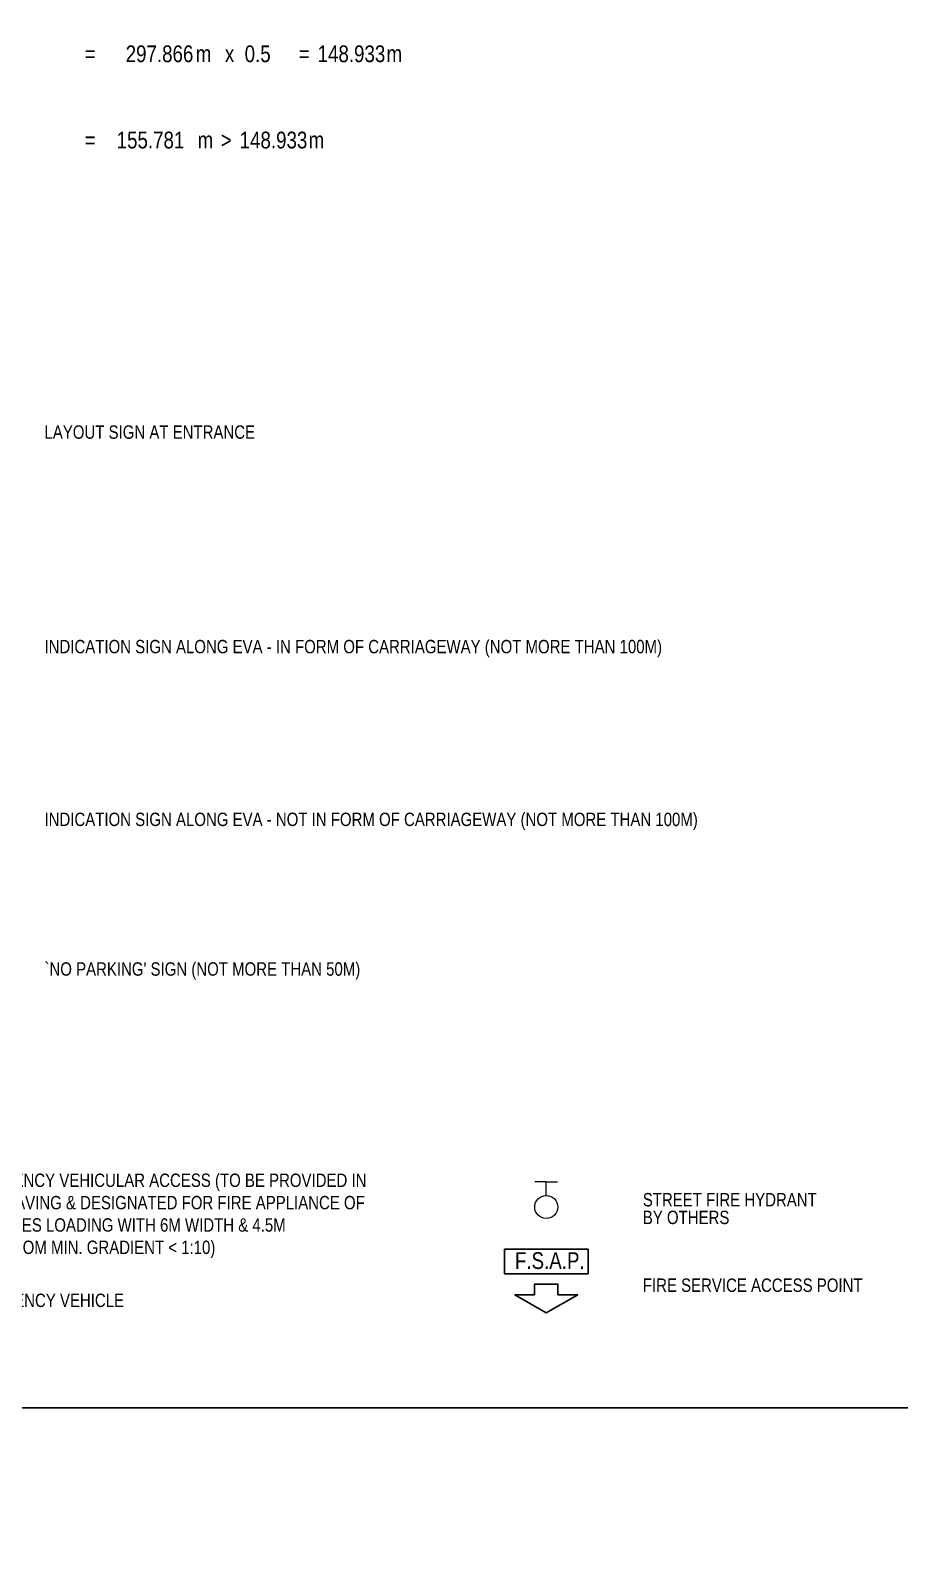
# Model space of a CAD drawing. Header units: millimetres. Extents: x 834681283 to 835686922, y 817551134 to 819407044.
# Drawn here: x 835117367 to 835169204, y 817993616 to 818085192 of the extents above; entities that cross this region are included whole.
import ezdxf
from ezdxf.enums import TextEntityAlignment as Align
from ezdxf.xclip import XClip

# ---------------------------------------------------------------- set-up
doc = ezdxf.new("R2010")
doc.units = ezdxf.units.MM
doc.header["$LTSCALE"] = 1200
doc.header["$MEASUREMENT"] = 0
doc.header["$XCLIPFRAME"] = 0
doc.linetypes.add('SITE BOUNDARY$0$DASHDOT', pattern=[1, 0.5, -0.25, 0, -0.25])
doc.linetypes.add('SITE BOUNDARY$0$PHANTOM', pattern=[2.5, 1.25, -0.25, 0.25, -0.25, 0.25, -0.25])
doc.layers.get('Defpoints').update_dxf_attribs({"color": 15})
for name, color, linetype, lineweight in [('12027_SITE$0$00_Base_Plan', 8, 'Continuous', 18), ('P01-MAAN-P-EVA$0$AR-FS_AR_BS_', 4, 'Continuous', 0), ('P01-MAAN-P-EVA$0$DW-TXT', 7, 'Continuous', 13), ('SITE BOUNDARY$0$AR-SIMS_BL_400', 1, 'SITE BOUNDARY$0$PHANTOM', 140)]:
    doc.layers.add(name, color=color, linetype=linetype, lineweight=lineweight)
for name, color, linetype in [('P01-MAAN-P-EVA$0$AW-TXT-FS', 4, 'Continuous'), ('P01-MAAN-P-EVA$0$RLP043_T50', 6, 'Continuous'), ('SITE BOUNDARY$0$AR-SIMS_BL_SB_400', 4, 'SITE BOUNDARY$0$PHANTOM')]:
    doc.layers.add(name, color=color, linetype=linetype)
doc.styles.add('P01-MAAN-P-EVA$0$ARIAL', font='arial.ttf', dxfattribs={"width": 0.8})
doc.styles.add('P01-MAAN-P-EVA$0$STANDARD', font='arial.ttf', dxfattribs={"width": 0.8})

# ---------------------------------------------------------------- blocks, each defined once
blk = doc.blocks.new('SITE BOUNDARY$0$x-boundary')
at = {"layer": 'Defpoints', "color": 30, "linetype": 'SITE BOUNDARY$0$DASHDOT', "const_width": 1, "flags": 128}
blk.add_lwpolyline([(834949.395, 818181.613), (834966.122, 818181.875), (835118.343, 818191.353), (835121.711, 818191.558, 0.347225), (835144.526, 818179.01), (835205.839, 818189.264), (835226.76, 818192.763, 0.042367), (835251.344, 818199.05), (835253.496, 818199.875), (835336.548, 818205.447), (835336.791, 818204.998), (835338.006, 818193.445), (835338.387, 818177.043), (835337.676, 818162.317), (835336.374, 818150.707), (835335.943, 818146.535), (835335.078, 818138.01), (835334.561, 818125.55), (835334.745, 818110.371), (835335.806, 818094.515), (835339.776, 818071.453), (835344.225, 818019.246), (835265.008, 818008.157), (835250.145, 818006.082), (835219.515, 818003.188), (835170.783, 817998.958), (834937.715, 817969.156), (834936.337, 817964.534), (834919.733, 817960.869), (834910.448, 817961.875), (834892.261, 817958.575), (834867.11, 817956.158), (834854.763, 817954.218), (834831.796, 817952.938), (834809.122, 817948.913), (834805.332, 817949.701), (834786.498, 817945.16), (834739.363, 817940.207), (834722.401, 817937.921), (834717.894, 817936.649), (834708.259, 817935.049), (834694.581, 817933.509), (834687.683, 817936.854), (834552.251, 817919.489), (834427.481, 817871.856), (834422.426, 817865.906), (834398.36, 817846.374), (834371.127, 817819.016), (834357.334, 817802.65), (834345.46, 817778.03), (834335.418, 817757.919, -0.305542), (834321.131, 817746.233), (834302.565, 817746.008), (834292.36, 817748.208), (834267.601, 817746.622), (834095.099, 817746.458), (834084.478, 817748.749), (834079.554, 817752.524), (834078.066, 817752.62), (834069.088, 817746.181), (834066.211, 817746.056), (834061.445, 817746.773), (834056.724, 817746.618), (834047.613, 817747.372), (834032.031, 817756.594), (834014.286, 817769.672), (833995.217, 817786.385), (833980.295, 817801.763), (833962.533, 817823.975), (833953.531, 817838.011), (833947.358, 817854.992), (833946.924, 818070.715, -0.215451), (834003.567, 818209.662), (834003.513, 818271.667), (834240.006, 818271.909), (834328.819, 818399.503), (834368.25, 818372.187), (834334.004, 818320.998), (834339.839, 818317.115, -0.414936), (834340.67, 818312.948), (834325.104, 818289.698, -0.340589), (834311.223, 818285.028, 0.384724), (834290.258, 818276.096, -0.045806), (834261.132, 818214.492), (834162.98, 818056.875, 0.235693), (834159.885, 818024.2), (834158.346, 818022.405, 0.210269), (834181.316, 818000.738), (834182.813, 818002.485, 0.231174), (834214.984, 818007.15), (834353.47, 818101.509, 0.025637), (834365.516, 818111.305), (834369.302, 818114.837), (834377.863, 818123.104, -0.417894), (834382.132, 818123.056), (834386.22, 818118.822, 0.426202), (834389.128, 818118.69), (834428.79, 818156.989, -0.5376), (834433.676, 818155.904), (834433.728, 818152.487), (834438.28, 818169.875), (834460.825, 818185.639, -0.390173), (834489.68, 818188.941), (834492.812, 818186.375), (834497.75, 818181.812, 0.125108), (834546.312, 818161.687), (834570.562, 818158.5), (834615.062, 818157.312), (834652.562, 818159.937), (834669.681, 818161.906), (834700.217, 818162.108), (834709.828, 818162.672), (834837.985, 818163.521, 0.026444), (834854.445, 818164.502, 0.001857), (834855.596, 818164.636, 0.055256), (834860.316, 818165.742, 0.231086), (834874.017, 818180.131), (834880.689, 818180.535), (834904.743, 818180.912, 0.077312), (834909.186, 818172.281, 0.267536), (834920.03, 818167.46, 0.036377), (834937.244, 818170.544, 0.249417)], format="xyb", close=True, dxfattribs=at)
blk = doc.blocks.new('SITE BOUNDARY')
at = {"layer": 'SITE BOUNDARY$0$AR-SIMS_BL_400', "ltscale": 3, "const_width": 0.2}
for points in [[(834937.712, 817969.158), (835170.78, 817998.962), (835219.512, 818003.192), (835250.142, 818006.087), (835265.005, 818008.162), (835344.222, 818019.252)], [(835342.997, 818033.624), (835264.775, 818028.202), (835250.055, 818027.09), (835232.205, 818024.9), (835138.996, 818013.464), (835071.756, 818005.234)]]:
    blk.add_lwpolyline(points, dxfattribs=at)
blk.add_lwpolyline([(835118.338, 818191.353), (835119.728, 818191.437, 0.375991), (835144.662, 818176.393), (835205.968, 818187.322), (835212.761, 818088.72), (835125.938, 818082.65)], format="xyb", close=True, dxfattribs=at)
blk.add_lwpolyline([(835228.827, 818073.806), (835135.235, 818067.263), (835138.996, 818013.464), (835232.205, 818024.902), (835228.827, 818073.806)], close=True, dxfattribs=at)
at = {"layer": 'SITE BOUNDARY$0$AR-SIMS_BL_SB_400', "ltscale": 5, "const_width": 0.5}
blk.add_lwpolyline([(835344.222, 818019.252), (835265.005, 818008.162), (835250.142, 818006.087), (835219.512, 818003.192), (835170.78, 817998.962), (834937.712, 817969.158)], dxfattribs=at)
at = {"layer": 'Defpoints'}
blk.add_blockref('SITE BOUNDARY$0$x-boundary', (0, 0), dxfattribs=at)
blk = doc.blocks.new('P01-MAAN-P-EVA$0$F.S.A.P.')
at = {"layer": 'P01-MAAN-P-EVA$0$AW-TXT-FS'}
blk.add_lwpolyline([(2500, 69), (-2500, 69), (-2500, 1536), (2500, 1536)], close=True, dxfattribs=at)
at = {"layer": 'P01-MAAN-P-EVA$0$RLP043_T50', "color": 4}
blk.add_lwpolyline([(698, 2793), (1875, 2793), (0, 3875), (-1875, 2793), (-698, 2793), (-698, 2149), (698, 2149), (698, 2793)], dxfattribs=at)
at = {"layer": 'P01-MAAN-P-EVA$0$AW-TXT-FS', "style": 'P01-MAAN-P-EVA$0$STANDARD', "width": 0.8}
blk.add_text('F.S.A.P.', height=1000, rotation=180, dxfattribs=at).set_placement((-211, 751), align=Align.MIDDLE)
blk = doc.blocks.new('P01-MAAN-P-EVA$0$EXISTING STREET FIRE HYDRANT')
for p, q in [((0, 1496), (-673, 1496)), ((0, 688), (0, 1496)), ((0, 1496), (673, 1496))]:
    blk.add_line(p, q)
blk.add_circle((0, 0), 688)
blk = doc.blocks.new('P01-MAAN-P-EVA')
at = {"layer": 'Defpoints'}
blk.add_lwpolyline([(835091300.8, 818003007.9), (835381567.7, 818003007.9), (835381567.7, 818241141.5), (835091300.8, 818241141.5)], close=True, dxfattribs=at)
at = {"rotation": 180}
blk.add_blockref('P01-MAAN-P-EVA$0$F.S.A.P.', (835148135.1, 818012549.5), dxfattribs=at)
at = {"layer": 'P01-MAAN-P-EVA$0$AR-FS_AR_BS_'}
blk.add_blockref('P01-MAAN-P-EVA$0$EXISTING STREET FIRE HYDRANT', (835148135.1, 818014995.8), dxfattribs=at)
at = {"layer": 'P01-MAAN-P-EVA$0$DW-TXT', "style": 'P01-MAAN-P-EVA$0$ARIAL', "width": 0.8}
for s, height, p in [('=', 1000, (835120593.2, 818083814.1)), ('297.866', 1000, (835123035, 818083814.1)), ('m', 1000, (835127216.5, 818083814.1)), ('x  0.5', 1000, (835128956.2, 818083814.1)), ('=', 1000, (835133354.5, 818083814.1)), ('148.933', 1000, (835134488.4, 818083814.1)), ('m', 1000, (835138601.4, 818083814.1)), ('=', 1000, (835120593.2, 818078665.7)), ('155.781', 1000, (835122496.6, 818078665.7)), ('m', 1000, (835127326.5, 818078665.7)), ('>', 1000, (835128706, 818078665.7)), ('148.933', 1000, (835129836.8, 818078665.7)), ('m', 1000, (835133949.8, 818078665.7)), ('LAYOUT SIGN AT ENTRANCE', 800, (835118189.6, 818061240.1)), ('INDICATION SIGN ALONG EVA - IN FORM OF CARRIAGEWAY (NOT MORE THAN 100M)', 800, (835118189.6, 818048438.3)), ('INDICATION SIGN ALONG EVA - NOT IN FORM OF CARRIAGEWAY (NOT MORE THAN 100M)', 800, (835118189.6, 818038128.7)), ("`NO PARKING' SIGN (NOT MORE THAN 50M)", 800, (835118189.6, 818029199.3)), ('STREET FIRE HYDRANT', 800, (835153897, 818015432.2)), ('BY OTHERS', 800, (835153897, 818014376.7)), ('FIRE SERVICE ACCESS POINT', 800, (835153897, 818010331.4)), ('EMERGENCY VEHICLE', 800, (835113102.8, 818009427.5))]:
    blk.add_text(s, height=height, dxfattribs=at).set_placement(p, align=Align.MIDDLE_LEFT)
at = {"layer": 'P01-MAAN-P-EVA$0$DW-TXT', "insert": (835113064.1, 818016992.2), "char_height": 800, "width": 24926.857, "attachment_point": 1, "style": 'P01-MAAN-P-EVA$0$ARIAL'}
blk.add_mtext('EMERGENCY VEHICULAR ACCESS (TO BE PROVIDED IN HARD PAVING & DESIGNATED FOR FIRE APPLIANCE OF 30 TONNES LOADING WITH 6M WIDTH & 4.5M HEADROOM MIN. GRADIENT < 1:10)', dxfattribs=at)
blk = doc.blocks.new('12027_SITE')
at = {"layer": '12027_SITE$0$00_Base_Plan', "linetype": 'Continuous', "flags": 128}
for points in [[(835184.58195, 818013.61092), (835076.83463, 818000.02931)], [(835195.839, 818003.12836), (835121.88848, 817993.6155)], [(835195.839, 818003.12836), (835121.88848, 817993.6155)]]:
    blk.add_lwpolyline(points, dxfattribs=at)

msp = doc.modelspace()

# ---------------------------------------------------------------- block references
ref = msp.add_blockref('SITE BOUNDARY', (0, 0), dxfattribs=dict(xscale=1000, yscale=1000, zscale=1000))
XClip(ref).set_block_clipping_path([(835171.4179906907, 818003.0079180738), (835381.5676709538, 818003.0079180738), (835380.9419443216, 818241.1415228392), (835171.4179906907, 818241.1415228392)])
ref = msp.add_blockref('12027_SITE', (0, 0), dxfattribs=dict(xscale=1000, yscale=1000, zscale=1000))
XClip(ref).set_block_clipping_path([(835171.4179906907, 818003.0079180738), (835381.5676709538, 818241.1415228392)])

# ---------------------------------------------------------------- next in the draw order: block references
msp.add_blockref('P01-MAAN-P-EVA', (0, 0))

doc.saveas('drawing.dxf')
